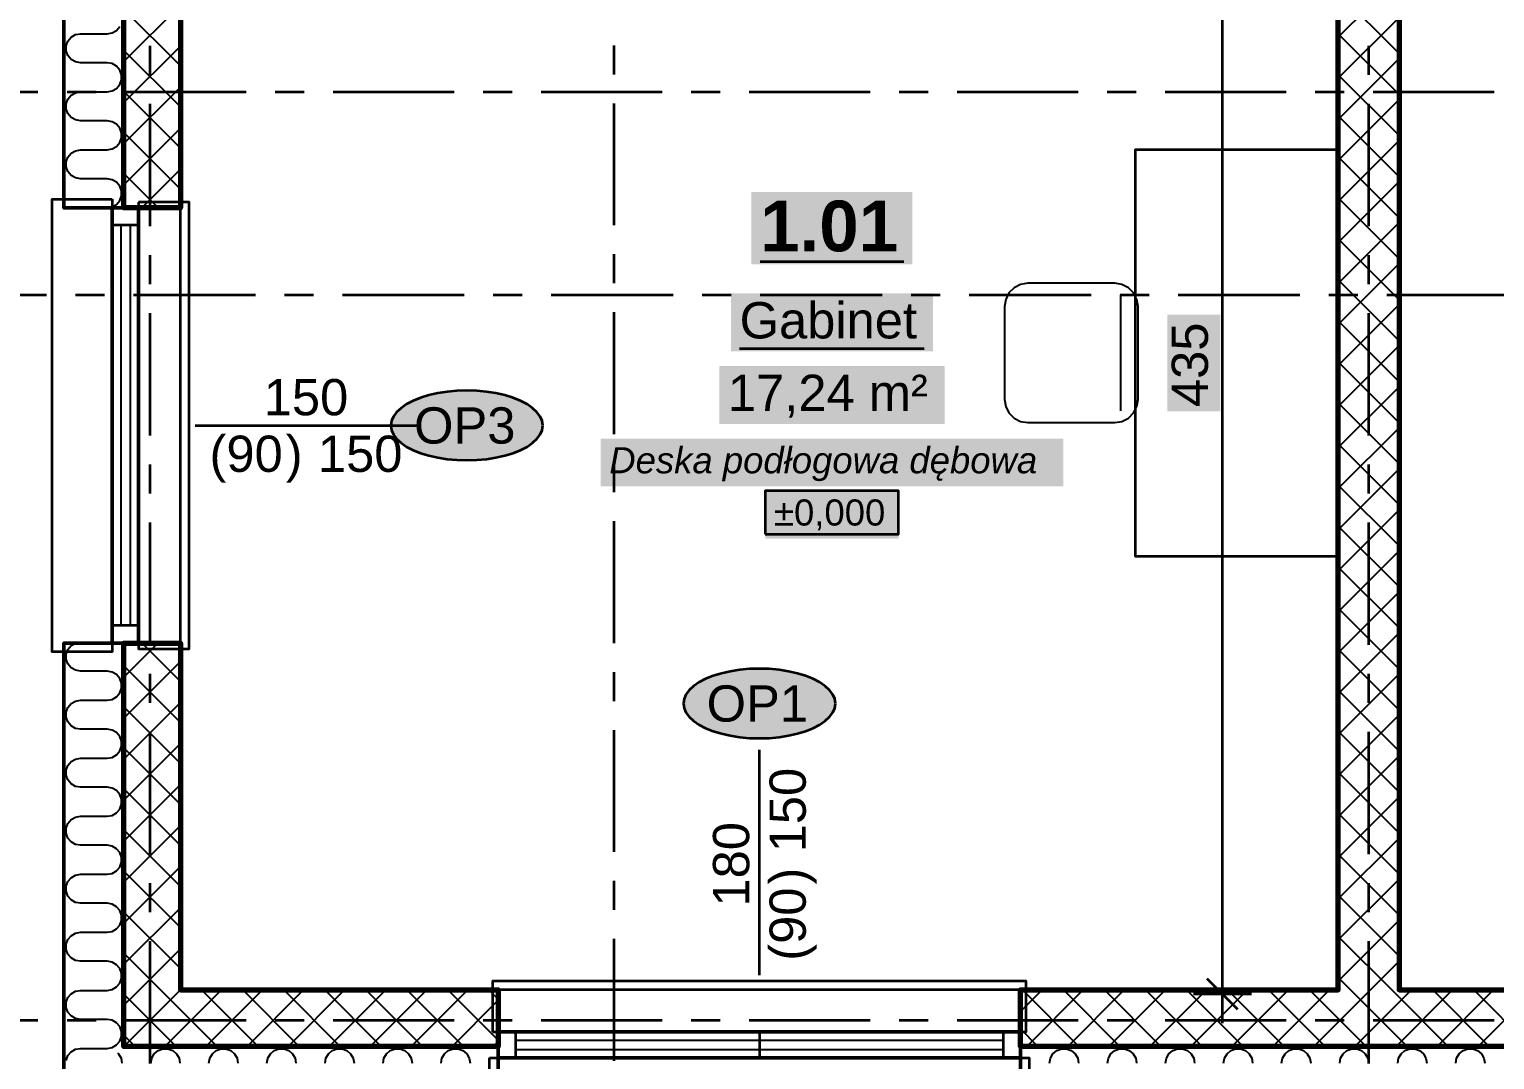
# Model space of a CAD drawing. Header units: metres. Extents: x -3.3 to 16.9, y -6.3 to 12.1.
# Drawn here: x -0.42 to 4.63, y -0.14 to 3.42 of the extents above; entities that cross this region are included whole.
import ezdxf

# ---------------------------------------------------------------- set-up
doc = ezdxf.new("R2010")
doc.units = ezdxf.units.M
doc.linetypes.add('PUNKTOWA', pattern=[10.5, 8.4, -1.05, 0, -1.05])
doc.linetypes.add('PUNKTOWA_KROTKA', pattern=[6.3, 4.2, -1.05, 0, -1.05])
for name, color, linetype, lineweight in [('A-KRESKOWANIE', 8, 'Continuous', 18), ('A-MASKA', 7, 'Continuous', 18), ('A-MEBLE', 8, 'Continuous', 18), ('A-OKNA', 3, 'Continuous', 35), ('A-OPISY', 2, 'Continuous', 25), ('A-OSIE', 1, 'PUNKTOWA', 25), ('A-POMIESZCZENIA', 2, 'Continuous', 25), ('A-PRZEKROJE', 1, 'PUNKTOWA_KROTKA', 50), ('A-SCIANY-IZOL', 4, 'Continuous', 35), ('A-SCIANY-KONSTR', 7, 'Continuous', 50), ('A-WIDOK', 7, 'Continuous', 25), ('A-WYMIARY', 1, 'Continuous', 25)]:
    doc.layers.add(name, color=color, linetype=linetype, lineweight=lineweight)
doc.styles.add('PL_ARIAL', font='arial.ttf')
doc.styles.add('PL_ARIAL_B', font='arialbd.ttf')
doc.styles.add('PL_ARIAL_I', font='ariali.ttf')

msp = doc.modelspace()

# ---------------------------------------------------------------- hatches: boundary and pattern name
at = {"layer": 'A-MASKA', "true_color": 0xffffff}
msp.add_hatch(color=7, dxfattribs=at).paths.add_polyline_path([(3.6885, 2.0984), (3.6885, 2.4316), (3.506, 2.4316), (3.506, 2.0984)])
at = {"layer": 'A-OPISY', "true_color": 0xffffff}
for points in [[(1.3534, 2.05), (1.3512, 2.0657), (1.3445, 2.0811), (1.3335, 2.0959), (1.3184, 2.11), (1.2994, 2.1231), (1.2768, 2.1349), (1.251, 2.1452), (1.2226, 2.1539), (1.1918, 2.1609), (1.1594, 2.1659), (1.1258, 2.169), (1.0917, 2.17), (1.0575, 2.169), (1.0239, 2.1659), (0.9915, 2.1609), (0.9608, 2.1539), (0.9323, 2.1452), (0.9066, 2.1349), (0.884, 2.1231), (0.865, 2.11), (0.8498, 2.0959), (0.8388, 2.0811), (0.8321, 2.0657), (0.8299, 2.05), (0.8321, 2.0343), (0.8388, 2.0189), (0.8498, 2.0041), (0.865, 1.99), (0.884, 1.9769), (0.9066, 1.9651), (0.9323, 1.9548), (0.9608, 1.9461), (0.9915, 1.9391), (1.0239, 1.9341), (1.0575, 1.931), (1.0917, 1.93), (1.1258, 1.931), (1.1594, 1.9341), (1.1918, 1.9391), (1.2226, 1.9461), (1.251, 1.9548), (1.2768, 1.9651), (1.2994, 1.9769), (1.3184, 1.99), (1.3335, 2.0041), (1.3445, 2.0189), (1.3512, 2.0343)], [(2.3618, 1.0917), (2.3595, 1.1073), (2.3529, 1.1227), (2.3419, 1.1376), (2.3267, 1.1517), (2.3077, 1.1647), (2.2851, 1.1765), (2.2594, 1.1869), (2.2309, 1.1956), (2.2002, 1.2025), (2.1678, 1.2076), (2.1342, 1.2106), (2.1, 1.2117), (2.0658, 1.2106), (2.0322, 1.2076), (1.9998, 1.2025), (1.9691, 1.1956), (1.9406, 1.1869), (1.9149, 1.1765), (1.8923, 1.1647), (1.8733, 1.1517), (1.8581, 1.1376), (1.8471, 1.1227), (1.8405, 1.1073), (1.8382, 1.0917), (1.8405, 1.076), (1.8471, 1.0606), (1.8581, 1.0457), (1.8733, 1.0317), (1.8923, 1.0186), (1.9149, 1.0068), (1.9406, 0.9965), (1.9691, 0.9877), (1.9998, 0.9808), (2.0322, 0.9758), (2.0658, 0.9727), (2.1, 0.9717), (2.1342, 0.9727), (2.1678, 0.9758), (2.2002, 0.9808), (2.2309, 0.9877), (2.2594, 0.9965), (2.2851, 1.0068), (2.3077, 1.0186), (2.3267, 1.0317), (2.3419, 1.0457), (2.3529, 1.0606), (2.3595, 1.076)]]:
    msp.add_hatch(color=7, dxfattribs=at).paths.add_polyline_path(points)
at = {"layer": 'A-POMIESZCZENIA', "true_color": 0xffffff}
for points in [[(2.0725, 2.605), (2.6275, 2.605), (2.6275, 2.855), (2.0725, 2.855)], [(2.0018, 2.305), (2.6982, 2.305), (2.6982, 2.505), (2.0018, 2.505)], [(1.9615, 2.055), (2.7385, 2.055), (2.7385, 2.255), (1.9615, 2.255)], [(1.5528, 1.84), (3.1472, 1.84), (3.1472, 2.005), (1.5528, 2.005)], [(2.1204, 1.66), (2.5796, 1.66), (2.5796, 1.825), (2.1204, 1.825)]]:
    msp.add_hatch(color=7, dxfattribs=at).paths.add_polyline_path(points)

# ---------------------------------------------------------------- linework, layer by layer
at = {"layer": 'A-KRESKOWANIE', "lineweight": 25, "ltscale": 0.05}
for points in [[(4.095, 3.3879), (4.305, 3.5979)], [(4.305, 3.3318), (4.095, 3.5418)], [(-0.09, 3.3041), (0.105, 3.4991)], [(0.105, 3.2891), (-0.09, 3.4841)], [(4.095, 3.2465), (4.305, 3.4565)], [(-0.1475, 2.8), (-0.1304, 2.803), (-0.1154, 2.8117), (-0.1042, 2.825), (-0.0983, 2.8413), (-0.0983, 2.8587), (-0.1042, 2.875), (-0.1154, 2.8883), (-0.1304, 2.897), (-0.1475, 2.9), (-0.1475, 2.9), (-0.2395, 2.9), (-0.2395, 2.9), (-0.2566, 2.903), (-0.2716, 2.9117), (-0.2828, 2.925), (-0.2887, 2.9413), (-0.2887, 2.9587), (-0.2828, 2.975), (-0.2716, 2.9883), (-0.2566, 2.997), (-0.2395, 3), (-0.2395, 3), (-0.1475, 3), (-0.1304, 3.003), (-0.1154, 3.0117), (-0.1042, 3.025), (-0.0983, 3.0413), (-0.0983, 3.0587), (-0.1042, 3.075), (-0.1154, 3.0883), (-0.1304, 3.097), (-0.1475, 3.1), (-0.1475, 3.1), (-0.2395, 3.1), (-0.2395, 3.1), (-0.2566, 3.103), (-0.2716, 3.1117), (-0.2828, 3.125), (-0.2887, 3.1413), (-0.2887, 3.1587), (-0.2828, 3.175), (-0.2716, 3.1883), (-0.2566, 3.197), (-0.2395, 3.2), (-0.2395, 3.2), (-0.1475, 3.2), (-0.1304, 3.203), (-0.1154, 3.2117), (-0.1042, 3.225), (-0.0983, 3.2413), (-0.0983, 3.2587), (-0.1042, 3.275), (-0.1154, 3.2883), (-0.1304, 3.297), (-0.1475, 3.3), (-0.1475, 3.3), (-0.2395, 3.3), (-0.2395, 3.3), (-0.2566, 3.303), (-0.2716, 3.3117), (-0.2828, 3.325), (-0.2887, 3.3413), (-0.2887, 3.3587), (-0.2828, 3.375), (-0.2716, 3.3883), (-0.2566, 3.397), (-0.2395, 3.4), (-0.2395, 3.4), (-0.1475, 3.4), (-0.1304, 3.403), (-0.1154, 3.4117), (-0.1042, 3.425)], [(4.305, 3.1903), (4.095, 3.4003)], [(-0.09, 3.1627), (0.105, 3.3577)], [(0.105, 3.1477), (-0.09, 3.3427)], [(4.095, 3.1051), (4.305, 3.3151)], [(4.305, 3.0489), (4.095, 3.2589)], [(-0.09, 3.0213), (0.105, 3.2163)], [(0.105, 3.0063), (-0.09, 3.2013)], [(4.095, 2.9636), (4.305, 3.1736)], [(4.305, 2.9075), (4.095, 3.1175)], [(-0.09, 2.8798), (0.105, 3.0748)], [(0.105, 2.8648), (-0.09, 3.0598)], [(4.095, 2.8222), (4.305, 3.0322)], [(-0.0284, 2.8), (0.105, 2.9334)], [(4.305, 2.7661), (4.095, 2.9761)], [(0.0284, 2.8), (-0.09, 2.9184)], [(4.095, 2.6808), (4.305, 2.8908)], [(4.305, 2.6246), (4.095, 2.8346)], [(4.095, 2.5394), (4.305, 2.7494)], [(4.305, 2.4832), (4.095, 2.6932)], [(4.095, 2.3979), (4.305, 2.6079)], [(4.305, 2.3418), (4.095, 2.5518)], [(4.095, 2.2565), (4.305, 2.4665)], [(4.305, 2.2004), (4.095, 2.4104)], [(4.095, 2.1151), (4.305, 2.3251)], [(4.305, 2.059), (4.095, 2.269)], [(4.095, 1.9737), (4.305, 2.1837)], [(4.305, 1.9175), (4.095, 2.1275)], [(4.095, 1.8323), (4.305, 2.0423)], [(4.305, 1.7761), (4.095, 1.9861)], [(4.095, 1.6908), (4.305, 1.9008)], [(4.305, 1.6347), (4.095, 1.8447)], [(4.095, 1.5494), (4.305, 1.7594)], [(4.305, 1.4933), (4.095, 1.7033)], [(4.095, 1.408), (4.305, 1.618)], [(4.305, 1.3519), (4.095, 1.5619)], [(4.095, 1.2666), (4.305, 1.4766)], [(4.305, 1.2104), (4.095, 1.4204)], [(4.095, 1.1252), (4.305, 1.3352)], [(-0.2887, -0.1383), (-0.2828, -0.122), (-0.2716, -0.1087), (-0.2566, -0.1), (-0.2395, -0.097), (-0.2395, -0.097), (-0.1475, -0.097), (-0.1304, -0.094), (-0.1154, -0.0853), (-0.1042, -0.072), (-0.0983, -0.0557), (-0.0983, -0.0383), (-0.1042, -0.022), (-0.1154, -0.0087), (-0.1304, 0), (-0.1475, 0.003), (-0.1475, 0.003), (-0.2395, 0.003), (-0.2395, 0.003), (-0.2566, 0.006), (-0.2716, 0.0147), (-0.2828, 0.028), (-0.2887, 0.0443), (-0.2887, 0.0617), (-0.2828, 0.078), (-0.2716, 0.0913), (-0.2566, 0.1), (-0.2395, 0.103), (-0.1475, 0.103), (-0.1304, 0.106), (-0.1154, 0.1147), (-0.1042, 0.128), (-0.0983, 0.1443), (-0.0983, 0.1617), (-0.1042, 0.178), (-0.1154, 0.1913), (-0.1304, 0.2), (-0.1475, 0.203), (-0.1475, 0.203), (-0.2395, 0.203), (-0.2395, 0.203), (-0.2566, 0.206), (-0.2716, 0.2147), (-0.2828, 0.228), (-0.2887, 0.2443), (-0.2887, 0.2617), (-0.2828, 0.278), (-0.2716, 0.2913), (-0.2566, 0.3), (-0.2395, 0.303), (-0.1475, 0.303), (-0.1475, 0.303), (-0.1304, 0.306), (-0.1154, 0.3147), (-0.1042, 0.328), (-0.0983, 0.3443), (-0.0983, 0.3617), (-0.1042, 0.378), (-0.1154, 0.3913), (-0.1304, 0.4), (-0.1475, 0.403), (-0.1475, 0.403), (-0.2395, 0.403), (-0.2395, 0.403), (-0.2566, 0.406), (-0.2716, 0.4147), (-0.2828, 0.428), (-0.2887, 0.4443), (-0.2887, 0.4617), (-0.2828, 0.478), (-0.2716, 0.4913), (-0.2566, 0.5), (-0.2395, 0.503), (-0.1475, 0.503), (-0.1304, 0.506), (-0.1154, 0.5147), (-0.1042, 0.528), (-0.0983, 0.5443), (-0.0983, 0.5617), (-0.1042, 0.578), (-0.1154, 0.5913), (-0.1304, 0.6), (-0.1475, 0.603), (-0.1475, 0.603), (-0.2395, 0.603), (-0.2395, 0.603), (-0.2566, 0.606), (-0.2716, 0.6147), (-0.2828, 0.628), (-0.2887, 0.6443), (-0.2887, 0.6617), (-0.2828, 0.678), (-0.2716, 0.6913), (-0.2566, 0.7), (-0.2395, 0.703), (-0.1475, 0.703), (-0.1475, 0.703), (-0.1304, 0.706), (-0.1154, 0.7147), (-0.1042, 0.728), (-0.0983, 0.7443), (-0.0983, 0.7617), (-0.1042, 0.778), (-0.1154, 0.7913), (-0.1304, 0.8), (-0.1475, 0.803), (-0.1475, 0.803), (-0.2395, 0.803), (-0.2395, 0.803), (-0.2566, 0.806), (-0.2716, 0.8147), (-0.2828, 0.828), (-0.2887, 0.8443), (-0.2887, 0.8617), (-0.2828, 0.878), (-0.2716, 0.8913), (-0.2566, 0.9), (-0.2395, 0.903), (-0.1475, 0.903), (-0.1304, 0.906), (-0.1154, 0.9147), (-0.1042, 0.928), (-0.0983, 0.9443), (-0.0983, 0.9617), (-0.1042, 0.978), (-0.1154, 0.9913), (-0.1304, 1), (-0.1475, 1.003), (-0.1475, 1.003), (-0.2395, 1.003), (-0.2395, 1.003), (-0.2566, 1.006), (-0.2716, 1.0147), (-0.2828, 1.028), (-0.2887, 1.0443), (-0.2887, 1.0617), (-0.2828, 1.078), (-0.2716, 1.0913), (-0.2566, 1.1), (-0.2395, 1.103), (-0.2395, 1.103), (-0.1475, 1.103), (-0.1304, 1.106), (-0.1154, 1.1147), (-0.1042, 1.128), (-0.0983, 1.1443), (-0.0983, 1.1617), (-0.1042, 1.178), (-0.1154, 1.1913), (-0.1304, 1.2), (-0.1475, 1.203), (-0.1475, 1.203), (-0.2395, 1.203), (-0.2395, 1.203), (-0.2566, 1.206), (-0.2716, 1.2147), (-0.2828, 1.228), (-0.2887, 1.2443), (-0.2887, 1.2617), (-0.2828, 1.278), (-0.2716, 1.2913), (-0.2566, 1.3), (-0.2565, 1.3)], [(-0.09, 1.1828), (0.0272, 1.3)], [(0.105, 1.1678), (-0.0272, 1.3)], [(4.305, 1.069), (4.095, 1.279)], [(-0.09, 1.0414), (0.105, 1.2364)], [(0.105, 1.0264), (-0.09, 1.2214)], [(4.095, 0.9837), (4.305, 1.1937)], [(4.305, 0.9276), (4.095, 1.1376)], [(-0.09, 0.8999), (0.105, 1.0949)], [(0.105, 0.8849), (-0.09, 1.0799)], [(4.095, 0.8423), (4.305, 1.0523)], [(4.305, 0.7862), (4.095, 0.9962)], [(-0.09, 0.7585), (0.105, 0.9535)], [(0.105, 0.7435), (-0.09, 0.9385)], [(4.095, 0.7009), (4.305, 0.9109)], [(-0.09, 0.6171), (0.105, 0.8121)], [(4.305, 0.6447), (4.095, 0.8547)], [(0.105, 0.6021), (-0.09, 0.7971)], [(4.095, 0.5595), (4.305, 0.7695)], [(4.305, 0.5033), (4.095, 0.7133)], [(-0.09, 0.4757), (0.105, 0.6707)], [(0.105, 0.4607), (-0.09, 0.6557)], [(4.095, 0.418), (4.305, 0.628)], [(4.305, 0.3619), (4.095, 0.5719)], [(-0.09, 0.3343), (0.105, 0.5293)], [(0.105, 0.3193), (-0.09, 0.5143)], [(4.095, 0.2766), (4.305, 0.4866)], [(4.305, 0.2205), (4.095, 0.4305)], [(-0.09, 0.1928), (0.105, 0.3878)], [(0.105, 0.1778), (-0.09, 0.3728)], [(4.095, 0.1352), (4.305, 0.3452)], [(4.29, 0.0941), (4.095, 0.2891)], [(0.0514, 0.09), (-0.09, 0.2314)], [(-0.0514, 0.09), (0.105, 0.2464)], [(4.1912, 0.09), (4.305, 0.2038)], [(-0.09, -0.09), (0.105, 0.105)], [(0.0514, -0.09), (0.2464, 0.105)], [(0.3728, -0.09), (0.1778, 0.105)], [(0.1928, -0.09), (0.3878, 0.105)], [(0.5143, -0.09), (0.3193, 0.105)], [(0.3343, -0.09), (0.5293, 0.105)], [(0.6557, -0.09), (0.4607, 0.105)], [(0.4757, -0.09), (0.6707, 0.105)], [(0.7971, -0.09), (0.6021, 0.105)], [(0.6171, -0.09), (0.8121, 0.105)], [(0.9385, -0.09), (0.7435, 0.105)], [(0.7585, -0.09), (0.9535, 0.105)], [(1.0799, -0.09), (0.8849, 0.105)], [(0.8999, -0.09), (1.0949, 0.105)], [(1.2, -0.0686), (1.0264, 0.105)], [(1.2, 0.0728), (1.1678, 0.105)], [(3, 0.0302), (3.0748, 0.105)], [(3.2013, -0.09), (3.0063, 0.105)], [(3.0213, -0.09), (3.2163, 0.105)], [(3.3427, -0.09), (3.1477, 0.105)], [(3.1627, -0.09), (3.3577, 0.105)], [(3.4841, -0.09), (3.2891, 0.105)], [(3.3041, -0.09), (3.4991, 0.105)], [(3.6255, -0.09), (3.4305, 0.105)], [(3.4455, -0.09), (3.6405, 0.105)], [(3.767, -0.09), (3.572, 0.105)], [(3.587, -0.09), (3.782, 0.105)], [(3.9084, -0.09), (3.7134, 0.105)], [(3.7284, -0.09), (3.9234, 0.105)], [(4.0498, -0.09), (3.8548, 0.105)], [(3.8698, -0.09), (4.0648, 0.105)], [(4.1912, -0.09), (3.9962, 0.105)], [(4.1526, 0.09), (4.095, 0.1476)], [(4.1526, -0.09), (4.3476, 0.105)], [(4.2941, -0.09), (4.4891, 0.105)], [(4.6155, -0.09), (4.4205, 0.105)], [(4.4355, -0.09), (4.6305, 0.105)], [(4.7569, -0.09), (4.5619, 0.105)], [(4.5769, -0.09), (4.7719, 0.105)], [(-0.09, 0.0514), (-0.0514, 0.09)], [(0.09, -0.09), (-0.09, 0.09)], [(0.2314, -0.09), (0.0514, 0.09)], [(1.0414, -0.09), (1.2, 0.0686)], [(4.0112, -0.09), (4.1912, 0.09)], [(4.3326, -0.09), (4.1526, 0.09)], [(4.4741, -0.09), (4.29, 0.0941)], [(3.0598, -0.09), (3, -0.0302)], [(-0.0514, -0.09), (-0.09, -0.0514)], [(0.003, -0.1475), (0.006, -0.1304), (0.0147, -0.1154), (0.028, -0.1042), (0.0443, -0.0983), (0.0617, -0.0983), (0.078, -0.1042), (0.0913, -0.1154), (0.1, -0.1304), (0.103, -0.1475)], [(0.203, -0.1475), (0.206, -0.1304), (0.2147, -0.1154), (0.228, -0.1042), (0.2443, -0.0983), (0.2617, -0.0983), (0.278, -0.1042), (0.2913, -0.1154), (0.3, -0.1304), (0.303, -0.1475)], [(0.403, -0.1475), (0.406, -0.1304), (0.4147, -0.1154), (0.428, -0.1042), (0.4443, -0.0983), (0.4617, -0.0983), (0.478, -0.1042), (0.4913, -0.1154), (0.5, -0.1304), (0.503, -0.1475)], [(0.603, -0.1475), (0.606, -0.1304), (0.6147, -0.1154), (0.628, -0.1042), (0.6443, -0.0983), (0.6617, -0.0983), (0.678, -0.1042), (0.6913, -0.1154), (0.7, -0.1304), (0.703, -0.1475)], [(0.803, -0.1475), (0.806, -0.1304), (0.8147, -0.1154), (0.828, -0.1042), (0.8443, -0.0983), (0.8617, -0.0983), (0.878, -0.1042), (0.8913, -0.1154), (0.9, -0.1304), (0.903, -0.1475)], [(1.003, -0.1475), (1.006, -0.1304), (1.0147, -0.1154), (1.028, -0.1042), (1.0443, -0.0983), (1.0617, -0.0983), (1.078, -0.1042), (1.0913, -0.1154), (1.1, -0.1304), (1.103, -0.1475)], [(1.1828, -0.09), (1.2, -0.0728)], [(3.1, -0.1475), (3.103, -0.1304), (3.1117, -0.1154), (3.125, -0.1042), (3.1413, -0.0983), (3.1587, -0.0983), (3.175, -0.1042), (3.1883, -0.1154), (3.197, -0.1304), (3.2, -0.1475)], [(3.3, -0.1475), (3.303, -0.1304), (3.3117, -0.1154), (3.325, -0.1042), (3.3413, -0.0983), (3.3587, -0.0983), (3.375, -0.1042), (3.3883, -0.1154), (3.397, -0.1304), (3.4, -0.1475)], [(3.5, -0.1475), (3.503, -0.1304), (3.5117, -0.1154), (3.525, -0.1042), (3.5413, -0.0983), (3.5587, -0.0983), (3.575, -0.1042), (3.5883, -0.1154), (3.597, -0.1304), (3.6, -0.1475)], [(3.7, -0.1475), (3.703, -0.1304), (3.7117, -0.1154), (3.725, -0.1042), (3.7413, -0.0983), (3.7587, -0.0983), (3.775, -0.1042), (3.7883, -0.1154), (3.797, -0.1304), (3.8, -0.1475)], [(3.9, -0.1475), (3.903, -0.1304), (3.9117, -0.1154), (3.925, -0.1042), (3.9413, -0.0983), (3.9587, -0.0983), (3.975, -0.1042), (3.9883, -0.1154), (3.997, -0.1304), (4, -0.1475)], [(4.1, -0.1475), (4.103, -0.1304), (4.1117, -0.1154), (4.125, -0.1042), (4.1413, -0.0983), (4.1587, -0.0983), (4.175, -0.1042), (4.1883, -0.1154), (4.197, -0.1304), (4.2, -0.1475)], [(4.3, -0.1475), (4.303, -0.1304), (4.3117, -0.1154), (4.325, -0.1042), (4.3413, -0.0983), (4.3587, -0.0983), (4.375, -0.1042), (4.3883, -0.1154), (4.397, -0.1304), (4.4, -0.1475)], [(4.5, -0.1475), (4.503, -0.1304), (4.5117, -0.1154), (4.525, -0.1042), (4.5413, -0.0983), (4.5587, -0.0983), (4.575, -0.1042), (4.5883, -0.1154), (4.597, -0.1304), (4.6, -0.1475)], [(-0.1123, -0.1123), (-0.1087, -0.1154), (-0.1, -0.1304), (-0.097, -0.1475)]]:
    msp.add_lwpolyline(points, dxfattribs=at)
at = {"layer": 'A-MEBLE', "lineweight": 35, "ltscale": 0.05}
msp.add_lwpolyline([(4.095, 1.6), (4.095, 3), (3.395, 3), (3.395, 1.6)], close=True, dxfattribs=at)
at = {"layer": 'A-MEBLE', "lineweight": 25, "ltscale": 0.05}
msp.add_lwpolyline([(2.945, 2.14), (2.9489, 2.1153), (2.9603, 2.093), (2.978, 2.0753), (3.0003, 2.0639), (3.025, 2.06), (3.325, 2.06), (3.3497, 2.0639), (3.372, 2.0753), (3.3897, 2.093), (3.4011, 2.1153), (3.405, 2.14), (3.405, 2.46), (3.4011, 2.4847), (3.3897, 2.507), (3.372, 2.5247), (3.3497, 2.5361), (3.325, 2.54), (3.025, 2.54), (3.0003, 2.5361), (2.978, 2.5247), (2.9603, 2.507), (2.9489, 2.4847), (2.945, 2.46)], close=True, dxfattribs=at)
msp.add_lwpolyline([(3.345, 2.5), (3.345, 2.1)], dxfattribs=at)
at = {"layer": 'A-OKNA', "lineweight": 35, "ltscale": 0.05}
for points in [[(-0.13, 2.83), (-0.13, 1.27), (-0.337, 1.27), (-0.337, 2.83)], [(-0.04, 2.82), (-0.04, 1.28), (0.135, 1.28), (0.135, 2.82)], [(1.18, -0.04), (3.02, -0.04), (3.02, 0.135), (1.18, 0.135)], [(1.17, -0.13), (3.03, -0.13), (3.03, -0.337), (1.17, -0.337)]]:
    msp.add_lwpolyline(points, close=True, dxfattribs=at)
at = {"layer": 'A-OKNA', "lineweight": 50, "ltscale": 0.05}
for points in [[(-0.04, 2.8), (-0.04, 1.3), (-0.13, 1.3), (-0.13, 2.8)], [(1.2, -0.04), (3, -0.04), (3, -0.13), (1.2, -0.13)]]:
    msp.add_lwpolyline(points, close=True, dxfattribs=at)
at = {"layer": 'A-OKNA', "lineweight": 35, "ltscale": 0.05}
for points in [[(-0.04, 2.74), (-0.13, 2.74)], [(-0.04, 1.36), (-0.13, 1.36)], [(1.26, -0.04), (1.26, -0.13)], [(2.1, -0.04), (2.1, -0.13)], [(2.94, -0.04), (2.94, -0.13)]]:
    msp.add_lwpolyline(points, dxfattribs=at)
at = {"layer": 'A-OKNA', "lineweight": 25, "ltscale": 0.05}
for points in [[(-0.1012, 2.74), (-0.1012, 1.36)], [(-0.0688, 2.74), (-0.0688, 1.36)], [(1.26, -0.0688), (2.94, -0.0688)], [(1.26, -0.1012), (2.94, -0.1012)]]:
    msp.add_lwpolyline(points, dxfattribs=at)
at = {"layer": 'A-OPISY', "lineweight": 35, "ltscale": 0.05}
for points in [[(1.3534, 2.05), (1.3512, 2.0657), (1.3445, 2.0811), (1.3335, 2.0959), (1.3184, 2.11), (1.2994, 2.1231), (1.2768, 2.1349), (1.251, 2.1452), (1.2226, 2.1539), (1.1918, 2.1609), (1.1594, 2.1659), (1.1258, 2.169), (1.0917, 2.17), (1.0575, 2.169), (1.0239, 2.1659), (0.9915, 2.1609), (0.9608, 2.1539), (0.9323, 2.1452), (0.9066, 2.1349), (0.884, 2.1231), (0.865, 2.11), (0.8498, 2.0959), (0.8388, 2.0811), (0.8321, 2.0657), (0.8299, 2.05), (0.8321, 2.0343), (0.8388, 2.0189), (0.8498, 2.0041), (0.865, 1.99), (0.884, 1.9769), (0.9066, 1.9651), (0.9323, 1.9548), (0.9608, 1.9461), (0.9915, 1.9391), (1.0239, 1.9341), (1.0575, 1.931), (1.0917, 1.93), (1.1258, 1.931), (1.1594, 1.9341), (1.1918, 1.9391), (1.2226, 1.9461), (1.251, 1.9548), (1.2768, 1.9651), (1.2994, 1.9769), (1.3184, 1.99), (1.3335, 2.0041), (1.3445, 2.0189), (1.3512, 2.0343)], [(2.3618, 1.0917), (2.3595, 1.1073), (2.3529, 1.1227), (2.3419, 1.1376), (2.3267, 1.1517), (2.3077, 1.1647), (2.2851, 1.1765), (2.2594, 1.1869), (2.2309, 1.1956), (2.2002, 1.2025), (2.1678, 1.2076), (2.1342, 1.2106), (2.1, 1.2117), (2.0658, 1.2106), (2.0322, 1.2076), (1.9998, 1.2025), (1.9691, 1.1956), (1.9406, 1.1869), (1.9149, 1.1765), (1.8923, 1.1647), (1.8733, 1.1517), (1.8581, 1.1376), (1.8471, 1.1227), (1.8405, 1.1073), (1.8382, 1.0917), (1.8405, 1.076), (1.8471, 1.0606), (1.8581, 1.0457), (1.8733, 1.0317), (1.8923, 1.0186), (1.9149, 1.0068), (1.9406, 0.9965), (1.9691, 0.9877), (1.9998, 0.9808), (2.0322, 0.9758), (2.0658, 0.9727), (2.1, 0.9717), (2.1342, 0.9727), (2.1678, 0.9758), (2.2002, 0.9808), (2.2309, 0.9877), (2.2594, 0.9965), (2.2851, 1.0068), (2.3077, 1.0186), (2.3267, 1.0317), (2.3419, 1.0457), (2.3529, 1.0606), (2.3595, 1.076)]]:
    msp.add_lwpolyline(points, close=True, dxfattribs=at)
at = {"layer": 'A-OSIE', "linetype": 'PUNKTOWA', "lineweight": 35, "ltscale": 0.050186, "flags": 128}
for points in [[(0, -5.2), (0, 11.03)], [(4.2, -5.2), (4.2, 11.03)]]:
    msp.add_lwpolyline(points, dxfattribs=at)
at = {"layer": 'A-OSIE', "linetype": 'PUNKTOWA', "lineweight": 35, "ltscale": 0.049636, "flags": 128}
for points in [[(-2.237, 3.2), (15.9, 3.2)], [(-2.237, 0), (15.9, 0)]]:
    msp.add_lwpolyline(points, dxfattribs=at)
at = {"layer": 'A-POMIESZCZENIA', "lineweight": 35, "ltscale": 0.05}
for points in [[(2.1025, 2.615), (2.5975, 2.615)], [(2.0318, 2.315), (2.6682, 2.315)]]:
    msp.add_lwpolyline(points, dxfattribs=at)
msp.add_lwpolyline([(2.1204, 1.675), (2.5796, 1.675), (2.5796, 1.825), (2.1204, 1.825)], close=True, dxfattribs=at)
at = {"layer": 'A-PRZEKROJE', "linetype": 'PUNKTOWA', "lineweight": 35, "ltscale": 0.05, "flags": 128}
for points in [[(1.5993, -5.9), (1.5993, 11.73)], [(-2.937, 2.5007), (16.6, 2.5007)]]:
    msp.add_lwpolyline(points, dxfattribs=at)
at = {"layer": 'A-SCIANY-IZOL', "lineweight": 50, "ltscale": 0.05}
for points in [[(-0.09, 8.09), (-0.09, 2.8), (-0.09, 2.8), (-0.09, 2.8), (-0.09, 2.8), (-0.297, 2.8), (-0.297, 2.8), (-0.297, 2.8), (-0.297, 2.8), (-0.297, 8.297)], [(-0.297, -0.297), (-0.297, 1.3), (-0.297, 1.3), (-0.297, 1.3), (-0.297, 1.3), (-0.09, 1.3), (-0.09, 1.3), (-0.09, 1.3), (-0.09, 1.3), (-0.09, -0.09), (-0.09, -0.09), (-0.09, -0.09), (-0.09, -0.09), (-0.09, -0.09), (-0.09, -0.09), (-0.09, -0.09), (-0.09, -0.09), (-0.09, -0.09), (-0.09, -0.09), (-0.09, -0.09), (-0.09, -0.09), (-0.09, -0.09), (-0.09, -0.09), (-0.09, -0.09), (-0.09, -0.09), (-0.09, -0.09), (1.2, -0.09), (1.2, -0.09), (1.2, -0.09), (1.2, -0.09), (1.2, -0.297)]]:
    msp.add_lwpolyline(points, dxfattribs=at)
msp.add_lwpolyline([(3, -0.297), (3, -0.297), (3, -0.297), (3, -0.09), (3, -0.09), (3, -0.09), (3, -0.09), (5, -0.09), (5, -0.09), (5, -0.09), (5, -0.297), (5, -0.297), (5, -0.297), (5, -0.297), (3, -0.297)], close=True, dxfattribs=at)
at = {"layer": 'A-SCIANY-KONSTR', "lineweight": 70, "ltscale": 0.05}
for points in [[(0.105, 4.44), (0.105, 2.8), (0.105, 2.8), (0.105, 2.8), (0.105, 2.8), (-0.09, 2.8), (-0.09, 2.8), (-0.09, 2.8), (-0.09, 2.8), (-0.09, 7.91)], [(4.305, 5.8), (4.305, 0.105), (4.305, 0.105), (4.305, 0.105), (4.305, 0.105), (4.305, 0.105), (4.305, 0.105), (4.305, 0.105), (4.305, 0.105), (4.305, 0.105), (4.305, 0.105), (4.305, 0.105), (4.305, 0.105), (4.305, 0.105), (4.305, 0.105), (4.305, 0.105), (4.305, 0.105), (4.305, 0.105), (5, 0.105)], [(5, -0.09), (3, -0.09), (3, -0.09), (3, -0.09), (3, -0.09), (3, 0.105), (3, 0.105), (3, 0.105), (3, 0.105), (4.095, 0.105), (4.095, 0.105), (4.095, 0.105), (4.095, 0.105), (4.095, 0.105), (4.095, 0.105), (4.095, 0.105), (4.095, 0.105), (4.095, 0.105), (4.095, 0.105), (4.095, 0.105), (4.095, 0.105), (4.095, 0.105), (4.095, 0.105), (4.095, 0.105), (4.095, 0.105), (4.095, 0.105), (4.095, 4.44)]]:
    msp.add_lwpolyline(points, dxfattribs=at)
msp.add_lwpolyline([(-0.09, 0.09), (-0.09, 0.09), (-0.09, 0.09), (-0.09, 1.3), (-0.09, 1.3), (-0.09, 1.3), (-0.09, 1.3), (0.105, 1.3), (0.105, 1.3), (0.105, 1.3), (0.105, 1.3), (0.105, 0.105), (0.105, 0.105), (0.105, 0.105), (0.105, 0.105), (0.105, 0.105), (0.105, 0.105), (0.105, 0.105), (0.105, 0.105), (0.105, 0.105), (0.105, 0.105), (0.105, 0.105), (0.105, 0.105), (0.105, 0.105), (0.105, 0.105), (0.105, 0.105), (0.105, 0.105), (0.105, 0.105), (1.2, 0.105), (1.2, 0.105), (1.2, 0.105), (1.2, 0.105), (1.2, -0.09), (1.2, -0.09), (1.2, -0.09), (1.2, -0.09), (-0.09, -0.09), (-0.09, -0.09), (-0.09, -0.09), (-0.09, -0.09), (-0.09, 0.09)], close=True, dxfattribs=at)
at = {"layer": 'A-WIDOK', "lineweight": 35, "ltscale": 0.05}
for points in [[(0.105, 1.3005), (0.105, 2.7995)], [(2.9995, 0.105), (1.2005, 0.105)]]:
    msp.add_lwpolyline(points, dxfattribs=at)
at = {"layer": 'A-WYMIARY', "lineweight": 35, "ltscale": 0.05}
for points in [[(3.696, -0.01), (3.696, 4.66)], [(0.155, 2.05), (0.9317, 2.05)], [(2.1, 0.155), (2.1, 0.9317)], [(3.749, 0.037), (3.643, 0.143)], [(3.796, 0.09), (3.596, 0.09)]]:
    msp.add_lwpolyline(points, dxfattribs=at)

# ---------------------------------------------------------------- texts
at = {"layer": 'A-OPISY', "style": 'PL_ARIAL'}
for s, p in [('OP3', (0.9099, 1.9875)), ('OP1', (1.9182, 1.0292))]:
    msp.add_text(s, height=0.125, dxfattribs=at).set_placement(p)
at = {"layer": 'A-POMIESZCZENIA'}
for s, height, style, p in [('1.01', 0.175, 'PL_ARIAL_B', (2.1025, 2.65)), ('Gabinet', 0.125, 'PL_ARIAL', (2.0318, 2.35)), ('17,24 m²', 0.125, 'PL_ARIAL', (1.9915, 2.1)), ('Deska podłogowa dębowa', 0.09, 'PL_ARIAL_I', (1.5828, 1.885)), ('±0,000', 0.09, 'PL_ARIAL', (2.1504, 1.705))]:
    msp.add_text(s, height=height, dxfattribs=dict(at, style=style)).set_placement(p)
at = {"layer": 'A-WYMIARY', "style": 'PL_ARIAL'}
for s, p in [('435', (3.646, 2.1134)), ('150', (2.26, 0.5786)), ('180', (2.065, 0.3918)), (') ', (2.26, 0.4676)), ('(90', (2.26, 0.205))]:
    msp.add_text(s, height=0.125, rotation=90, dxfattribs=at).set_placement(p)
for s, p in [('150', (0.3918, 2.085)), ('(90', (0.205, 1.89)), (') ', (0.4676, 1.89)), ('150', (0.5786, 1.89))]:
    msp.add_text(s, height=0.125, dxfattribs=at).set_placement(p)

doc.saveas('drawing.dxf')
